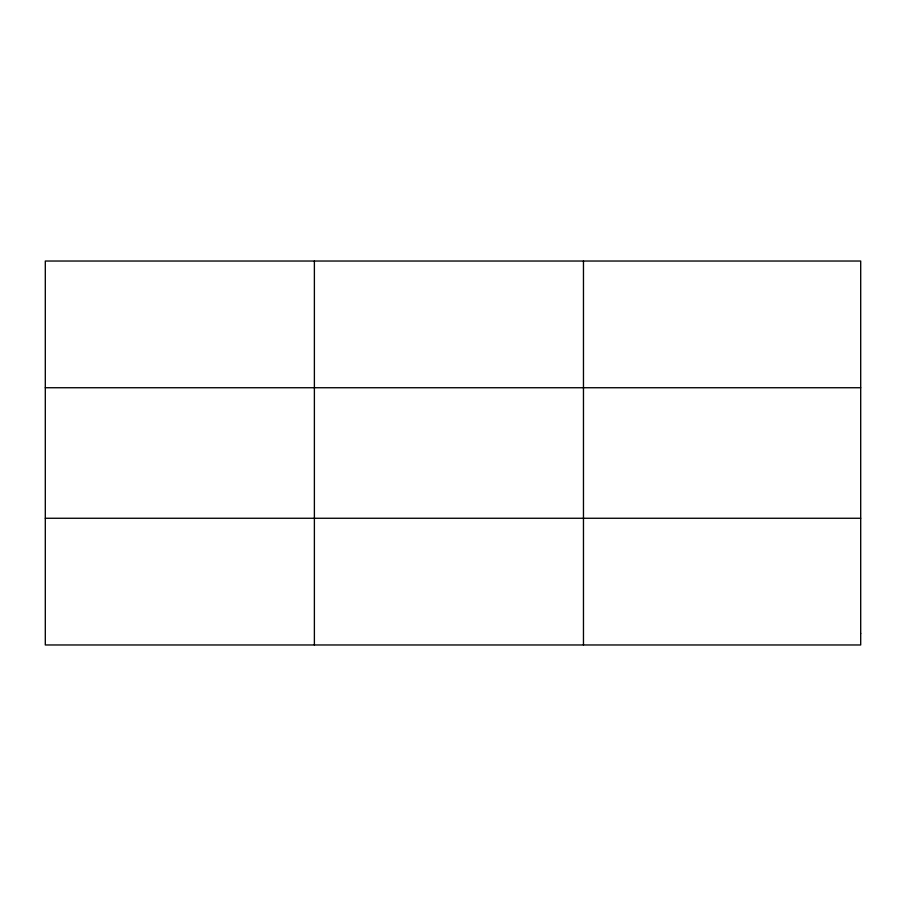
<?xml version="1.0" encoding="UTF-8"?>
<svg xmlns="http://www.w3.org/2000/svg" width="906" height="906" viewBox="0 0 906 906"><rect width="100%" height="100%" fill="white"/><g stroke="black" fill="none" stroke-linecap="round" stroke-linejoin="round"><path stroke-width="1.36" d="M314.382 644.97L314.382 261.03M583.464 644.97L583.464 261.03M45.3 387.734L860.7 387.734M45.3 518.266L860.7 518.266M860.7 633.453L860.7 644.97L45.3 644.97L45.3 261.03L860.7 261.03L860.7 633.453"/></g></svg>
